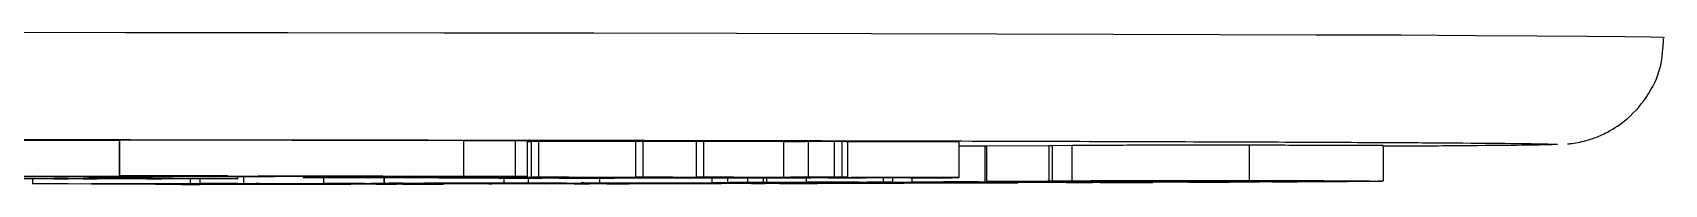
# Model space of a CAD drawing. Header units: millimetres. Extents: x 2180 to 4616, y 795 to 2518.
# Drawn here: x 3012.71 to 3058.58, y 909.62 to 913.89 of the extents above; entities that cross this region are included whole.
import ezdxf

# ---------------------------------------------------------------- set-up
doc = ezdxf.new("R2010")
doc.units = ezdxf.units.MM

msp = doc.modelspace()

# ---------------------------------------------------------------- linework, layer by layer
at = {"color": 7, "linetype": 'Continuous', "lineweight": 25}
for p, q in [((3024.831, 910.852), (3015.168, 910.866)), ((3015.168, 909.866), (3015.168, 910.866)), ((3015.158, 910.852), (3011.089, 910.858)), ((3015.168, 910.852), (3015.158, 910.852)), ((3015.158, 909.852), (3015.158, 910.852)), ((3026.29, 910.852), (3024.831, 910.852)), ((3024.831, 909.852), (3024.831, 910.852)), ((3026.623, 910.848), (3026.29, 910.852)), ((3026.29, 909.852), (3026.29, 910.852)), ((3026.623, 909.848), (3026.623, 910.848)), ((3026.735, 910.824), (3026.623, 910.824)), ((3026.941, 910.828), (3026.735, 910.826)), ((3026.735, 909.826), (3026.735, 910.826)), ((3029.671, 910.819), (3026.941, 910.828)), ((3026.941, 909.828), (3026.941, 910.828)), ((3029.876, 910.829), (3029.671, 910.827)), ((3029.671, 909.827), (3029.671, 910.827)), ((3031.374, 910.824), (3029.876, 910.829)), ((3029.876, 909.829), (3029.876, 910.829)), ((3031.579, 910.833), (3031.374, 910.831)), ((3031.374, 909.831), (3031.374, 910.831)), ((3033.832, 910.825), (3031.579, 910.833)), ((3031.579, 909.833), (3031.579, 910.833)), ((3033.832, 909.825), (3033.832, 910.825)), ((3034.515, 910.827), (3034.515, 909.827)), ((3035.468, 910.831), (3035.255, 910.83)), ((3035.255, 909.83), (3035.255, 910.83)), ((3035.468, 909.831), (3035.468, 910.831)), ((3035.625, 909.827), (3035.625, 910.827)), ((3038.758, 909.82), (3038.758, 910.82)), ((3039.475, 910.703), (3038.758, 910.7)), ((3039.534, 910.703), (3039.475, 910.703)), ((3039.475, 910.703), (3039.475, 909.703)), ((3041.289, 910.713), (3039.534, 910.703)), ((3039.534, 909.703), (3039.534, 910.703)), ((3041.381, 910.713), (3041.289, 910.713)), ((3041.289, 909.713), (3041.289, 910.713)), ((3041.934, 910.719), (3041.381, 910.714)), ((3041.381, 909.714), (3041.381, 910.714)), ((3041.934, 909.719), (3041.934, 910.719)), ((3046.922, 909.724), (3046.922, 910.724)), ((3050.685, 909.717), (3050.685, 910.717)), ((3055.527, 910.752), (3055.579, 910.75)), ((3011.089, 909.858), (3015.158, 909.852)), ((3014.914, 909.851), (3012.71, 909.854)), ((3012.72, 909.642), (3012.72, 909.781)), ((3012.72, 909.642), (3017.156, 909.647)), ((3012.874, 909.641), (3012.72, 909.642)), ((3013.101, 909.641), (3012.874, 909.641)), ((3013.322, 909.793), (3013.322, 909.792)), ((3013.48, 909.792), (3013.322, 909.792)), ((3013.322, 909.792), (3013.322, 909.792)), ((3013.322, 909.792), (3014.822, 909.792)), ((3013.322, 909.783), (3013.322, 909.792)), ((3014.532, 909.783), (3013.322, 909.783)), ((3013.322, 909.783), (3013.322, 909.783)), ((3013.322, 909.783), (3013.48, 909.783)), ((3013.48, 909.783), (3013.48, 909.792)), ((3017.36, 909.627), (3013.712, 909.641)), ((3013.716, 909.784), (3013.716, 909.792)), ((3014.137, 909.788), (3014.137, 909.792)), ((3014.743, 909.788), (3014.137, 909.788)), ((3014.137, 909.788), (3014.137, 909.784)), ((3014.716, 909.788), (3014.137, 909.788)), ((3014.295, 909.83), (3014.295, 909.852)), ((3015.499, 909.829), (3014.295, 909.83)), ((3014.374, 909.792), (3014.664, 909.792)), ((3014.374, 909.783), (3014.374, 909.788)), ((3014.374, 909.783), (3014.532, 909.783)), ((3014.436, 909.642), (3016.018, 909.636)), ((3014.532, 909.783), (3014.532, 909.788)), ((3014.532, 909.783), (3014.532, 909.783)), ((3015.908, 909.645), (3014.64, 909.643)), ((3014.716, 909.794), (3014.716, 909.788)), ((3015.611, 909.783), (3014.743, 909.788)), ((3014.822, 909.792), (3014.822, 909.794)), ((3015.137, 909.788), (3015.927, 909.783)), ((3015.158, 909.852), (3018.204, 909.861)), ((3015.312, 909.865), (3015.168, 909.866)), ((3015.168, 909.866), (3024.831, 909.852)), ((3016.348, 909.783), (3015.611, 909.783)), ((3019.265, 909.844), (3015.761, 909.85)), ((3015.927, 909.783), (3015.927, 909.793)), ((3019.052, 909.859), (3016.005, 909.85)), ((3016.005, 909.85), (3019.509, 909.845)), ((3016.018, 909.636), (3017.332, 909.637)), ((3016.085, 909.79), (3016.085, 909.793)), ((3017.484, 909.637), (3016.17, 909.635)), ((3016.17, 909.635), (3018.085, 909.628)), ((3016.19, 909.783), (3016.19, 909.793)), ((3016.19, 909.783), (3016.348, 909.783)), ((3016.348, 909.783), (3016.348, 909.793)), ((3016.348, 909.783), (3016.348, 909.783)), ((3016.421, 909.836), (3016.421, 909.849)), ((3016.421, 909.836), (3019.265, 909.844)), ((3018.204, 909.861), (3016.791, 909.863)), ((3016.887, 909.626), (3016.887, 909.629)), ((3017.039, 909.625), (3016.887, 909.626)), ((3016.887, 909.626), (3017.158, 909.626)), ((3020.112, 909.843), (3016.945, 909.834)), ((3021.656, 909.63), (3017.039, 909.625)), ((3017.156, 909.647), (3017.156, 909.781)), ((3017.156, 909.647), (3018.524, 909.644)), ((3017.158, 909.626), (3017.158, 909.628)), ((3017.423, 909.647), (3017.423, 909.782)), ((3017.423, 909.647), (3018.652, 909.649)), ((3017.606, 909.647), (3017.423, 909.647)), ((3017.528, 909.641), (3017.528, 909.647)), ((3017.68, 909.64), (3017.528, 909.641)), ((3017.528, 909.641), (3017.8, 909.641)), ((3017.86, 909.647), (3017.606, 909.647)), ((3017.8, 909.641), (3019.304, 909.636)), ((3018.524, 909.644), (3018.347, 909.644)), ((3018.486, 909.787), (3018.486, 909.838)), ((3022.857, 909.634), (3018.486, 909.647)), ((3018.524, 909.644), (3018.524, 909.647)), ((3018.652, 909.649), (3018.652, 909.839)), ((3018.652, 909.649), (3025.538, 909.642)), ((3018.697, 909.628), (3019.874, 909.629)), ((3019.033, 909.635), (3018.93, 909.636)), ((3019.07, 909.647), (3018.985, 909.647)), ((3018.985, 909.647), (3023.111, 909.634)), ((3019.304, 909.636), (3019.033, 909.635)), ((3022.555, 909.854), (3019.052, 909.859)), ((3026.846, 909.638), (3019.07, 909.647)), ((3019.304, 909.636), (3019.304, 909.645)), ((3019.509, 909.859), (3019.509, 909.845)), ((3019.509, 909.845), (3022.555, 909.854)), ((3019.874, 909.629), (3019.874, 909.643)), ((3024.068, 909.837), (3020.112, 909.843)), ((3020.319, 909.843), (3020.319, 909.82)), ((3020.319, 909.82), (3020.525, 909.822)), ((3023.403, 909.853), (3020.356, 909.844)), ((3020.356, 909.844), (3022.165, 909.841)), ((3020.525, 909.822), (3020.525, 909.842)), ((3020.525, 909.822), (3021.904, 909.817)), ((3020.882, 909.635), (3020.882, 909.64)), ((3020.882, 909.635), (3021.157, 909.635)), ((3020.898, 909.653), (3020.898, 909.819)), ((3020.898, 909.653), (3022.593, 909.655)), ((3021.081, 909.652), (3020.898, 909.653)), ((3021.42, 909.653), (3021.081, 909.652)), ((3021.157, 909.635), (3021.157, 909.639)), ((3021.157, 909.635), (3021.656, 909.63)), ((3028.638, 909.792), (3021.37, 909.818)), ((3021.656, 909.63), (3021.656, 909.638)), ((3021.904, 909.817), (3021.904, 909.84)), ((3025.623, 909.642), (3022.046, 909.653)), ((3022.165, 909.841), (3022.165, 909.849)), ((3022.165, 909.841), (3023.718, 909.841)), ((3022.3, 909.653), (3027.101, 909.639)), ((3022.402, 909.654), (3022.359, 909.654)), ((3026.453, 909.821), (3022.376, 909.816)), ((3022.376, 909.816), (3023.65, 909.811)), ((3022.381, 909.632), (3022.381, 909.635)), ((3022.381, 909.632), (3022.72, 909.633)), ((3022.566, 909.632), (3022.381, 909.632)), ((3022.595, 909.654), (3022.402, 909.654)), ((3024.261, 909.634), (3022.566, 909.632)), ((3022.593, 909.655), (3022.593, 909.813)), ((3022.593, 909.655), (3022.6, 909.655)), ((3022.6, 909.813), (3022.6, 909.655)), ((3022.6, 909.655), (3025.968, 909.662)), ((3022.72, 909.633), (3022.72, 909.634)), ((3023.111, 909.634), (3023.111, 909.642)), ((3028.235, 909.643), (3023.223, 909.654)), ((3026.623, 909.848), (3023.403, 909.853)), ((3023.65, 909.811), (3027.727, 909.817)), ((3023.65, 909.817), (3023.65, 909.811)), ((3023.718, 909.852), (3023.718, 909.841)), ((3023.718, 909.841), (3024.068, 909.837)), ((3023.737, 909.634), (3023.737, 909.642)), ((3023.737, 909.634), (3024.076, 909.635)), ((3023.839, 909.656), (3026.012, 909.65)), ((3024.984, 909.659), (3023.905, 909.657)), ((3024.068, 909.837), (3024.068, 909.852)), ((3024.076, 909.635), (3024.076, 909.641)), ((3024.076, 909.635), (3024.261, 909.634)), ((3028.197, 909.815), (3024.12, 909.81)), ((3024.12, 909.81), (3025.358, 909.805)), ((3024.261, 909.634), (3024.261, 909.641)), ((3024.831, 909.852), (3026.29, 909.852)), ((3025.358, 909.805), (3029.435, 909.811)), ((3025.358, 909.811), (3025.358, 909.805)), ((3025.538, 909.642), (3025.623, 909.642)), ((3025.538, 909.642), (3025.538, 909.642)), ((3029.907, 909.809), (3025.831, 909.804)), ((3025.831, 909.804), (3027.028, 909.8)), ((3025.968, 909.662), (3025.968, 909.802)), ((3025.968, 909.662), (3027.584, 909.66)), ((3026.012, 909.65), (3027.13, 909.653)), ((3027.34, 909.652), (3026.222, 909.65)), ((3026.222, 909.65), (3028.852, 909.644)), ((3026.29, 909.852), (3026.623, 909.848)), ((3027.727, 909.817), (3026.453, 909.821)), ((3026.645, 909.799), (3026.645, 909.663)), ((3026.645, 909.663), (3028.66, 909.667)), ((3026.873, 909.662), (3026.645, 909.663)), ((3026.735, 909.826), (3026.941, 909.828)), ((3026.83, 909.824), (3026.843, 909.822)), ((3026.843, 909.822), (3031.423, 909.806)), ((3027.101, 909.639), (3026.846, 909.638)), ((3027.085, 909.663), (3026.873, 909.662)), ((3026.941, 909.828), (3030.429, 909.816)), ((3026.95, 909.656), (3027.182, 909.657)), ((3027.16, 909.656), (3026.95, 909.656)), ((3027.028, 909.8), (3031.104, 909.805)), ((3027.028, 909.805), (3027.028, 909.8)), ((3027.101, 909.639), (3027.101, 909.645)), ((3027.13, 909.653), (3027.13, 909.656)), ((3027.182, 909.657), (3029.25, 909.652)), ((3027.584, 909.66), (3027.461, 909.659)), ((3031.222, 909.803), (3027.501, 909.798)), ((3027.501, 909.798), (3028.009, 909.796)), ((3033.147, 909.652), (3027.707, 909.663)), ((3034.145, 909.802), (3027.786, 909.824)), ((3027.939, 909.641), (3027.939, 909.643)), ((3028.149, 909.64), (3027.939, 909.641)), ((3027.939, 909.641), (3028.17, 909.641)), ((3028.009, 909.796), (3028.009, 909.799)), ((3028.009, 909.796), (3029.06, 909.796)), ((3032.078, 909.648), (3028.149, 909.64)), ((3028.17, 909.643), (3028.17, 909.641)), ((3029.435, 909.811), (3028.197, 909.815)), ((3030.745, 909.659), (3028.271, 909.664)), ((3028.287, 909.666), (3028.676, 909.666)), ((3029.06, 909.796), (3028.638, 909.792)), ((3028.66, 909.667), (3028.66, 909.793)), ((3029.019, 909.651), (3028.879, 909.652)), ((3029.25, 909.652), (3029.019, 909.651)), ((3029.06, 909.796), (3029.06, 909.8)), ((3029.25, 909.652), (3029.25, 909.66)), ((3029.48, 909.644), (3029.48, 909.659)), ((3029.48, 909.644), (3030.481, 909.646)), ((3029.671, 909.827), (3029.876, 909.829)), ((3029.876, 909.829), (3032.674, 909.819)), ((3031.104, 909.805), (3029.907, 909.809)), ((3030.429, 909.816), (3032.319, 909.819)), ((3030.481, 909.646), (3030.481, 909.657)), ((3032.319, 909.819), (3030.721, 909.824)), ((3031.525, 909.661), (3030.745, 909.659)), ((3030.872, 909.652), (3030.872, 909.657)), ((3030.872, 909.652), (3031.134, 909.652)), ((3032.828, 909.817), (3030.937, 909.814)), ((3030.937, 909.814), (3033.447, 909.806)), ((3031.787, 909.661), (3030.972, 909.659)), ((3030.972, 909.659), (3033.711, 909.653)), ((3031.134, 909.652), (3031.134, 909.656)), ((3031.134, 909.652), (3032.078, 909.648)), ((3031.965, 909.802), (3031.222, 909.803)), ((3031.374, 909.831), (3031.579, 909.833)), ((3031.423, 909.806), (3031.423, 909.811)), ((3031.423, 909.806), (3032.283, 909.805)), ((3031.579, 909.833), (3033.832, 909.825)), ((3036.225, 909.657), (3031.787, 909.661)), ((3031.806, 909.802), (3031.806, 909.674)), ((3032.283, 909.805), (3031.965, 909.802)), ((3032.078, 909.648), (3032.078, 909.654)), ((3032.256, 909.677), (3032.256, 909.805)), ((3032.624, 909.664), (3032.28, 909.662)), ((3032.28, 909.662), (3036.154, 909.659)), ((3032.283, 909.805), (3032.283, 909.808)), ((3034.387, 909.821), (3032.424, 909.828)), ((3032.674, 909.819), (3032.674, 909.827)), ((3032.674, 909.819), (3034.387, 909.821)), ((3032.821, 909.678), (3032.821, 909.806)), ((3035.699, 909.807), (3032.828, 909.817)), ((3032.921, 909.65), (3032.921, 909.653)), ((3032.921, 909.65), (3033.133, 909.651)), ((3033.151, 909.65), (3032.921, 909.65)), ((3033.133, 909.651), (3033.133, 909.652)), ((3034.776, 909.654), (3033.151, 909.65)), ((3034.895, 909.82), (3033.182, 909.817)), ((3033.182, 909.817), (3035.072, 909.811)), ((3033.256, 909.679), (3033.256, 909.805)), ((3033.353, 909.68), (3033.353, 909.804)), ((3033.353, 909.68), (3035.468, 909.678)), ((3033.447, 909.806), (3033.447, 909.815)), ((3033.447, 909.806), (3034.59, 909.805)), ((3033.711, 909.653), (3033.711, 909.659)), ((3034.014, 909.824), (3035.578, 909.819)), ((3034.59, 909.805), (3034.145, 909.802)), ((3034.335, 909.654), (3034.335, 909.659)), ((3034.335, 909.654), (3034.547, 909.654)), ((3034.466, 909.683), (3034.466, 909.804)), ((3034.466, 909.683), (3036.629, 909.691)), ((3034.732, 909.683), (3034.466, 909.683)), ((3034.547, 909.654), (3034.547, 909.658)), ((3034.547, 909.654), (3034.776, 909.654)), ((3034.59, 909.805), (3034.59, 909.811)), ((3035.354, 909.685), (3034.732, 909.683)), ((3034.732, 909.667), (3034.732, 909.683)), ((3034.776, 909.654), (3034.776, 909.658)), ((3038.093, 909.808), (3034.895, 909.82)), ((3035.072, 909.811), (3035.072, 909.819)), ((3035.072, 909.811), (3036.123, 909.81)), ((3035.255, 909.83), (3035.468, 909.831)), ((3035.468, 909.678), (3035.362, 909.677)), ((3036.123, 909.81), (3035.699, 909.807)), ((3035.722, 909.818), (3037.394, 909.813)), ((3042.287, 909.677), (3035.951, 909.685)), ((3036.123, 909.81), (3036.123, 909.815)), ((3037.215, 909.659), (3036.225, 909.657)), ((3036.895, 909.69), (3036.273, 909.688)), ((3036.384, 909.687), (3036.384, 909.688)), ((3036.384, 909.687), (3042.72, 909.678)), ((3036.566, 909.671), (3036.566, 909.684)), ((3036.566, 909.671), (3038.132, 909.675)), ((3036.814, 909.671), (3036.566, 909.671)), ((3036.629, 909.691), (3036.629, 909.814)), ((3036.629, 909.691), (3036.895, 909.69)), ((3036.774, 909.659), (3036.986, 909.66)), ((3037.003, 909.671), (3036.814, 909.671)), ((3036.895, 909.69), (3036.895, 909.813)), ((3036.986, 909.66), (3037.215, 909.659)), ((3037.394, 909.813), (3038.54, 909.812)), ((3037.439, 909.694), (3037.439, 909.811)), ((3037.439, 909.694), (3039.475, 909.703)), ((3038.76, 909.691), (3037.439, 909.694)), ((3039.284, 909.669), (3037.876, 909.671)), ((3038.54, 909.812), (3038.093, 909.808)), ((3038.132, 909.675), (3038.132, 909.682)), ((3038.132, 909.675), (3038.38, 909.675)), ((3038.38, 909.675), (3038.224, 909.675)), ((3038.336, 909.673), (3038.336, 909.675)), ((3038.336, 909.673), (3040.407, 909.67)), ((3038.38, 909.675), (3038.38, 909.682)), ((3038.433, 909.694), (3038.986, 909.691)), ((3039.31, 909.701), (3038.527, 909.697)), ((3038.758, 909.82), (3038.717, 909.817)), ((3038.986, 909.691), (3038.76, 909.691)), ((3038.986, 909.691), (3038.986, 909.699)), ((3039.245, 909.666), (3039.245, 909.669)), ((3045.046, 909.684), (3039.31, 909.701)), ((3039.475, 909.703), (3045.214, 909.686)), ((3039.534, 909.703), (3041.289, 909.713)), ((3039.827, 909.703), (3039.534, 909.703)), ((3039.917, 909.703), (3039.827, 909.703)), ((3039.977, 909.668), (3039.972, 909.668)), ((3040.407, 909.67), (3040.407, 909.679)), ((3047.423, 909.699), (3040.468, 909.704)), ((3041.027, 909.71), (3040.526, 909.707)), ((3040.753, 909.706), (3040.753, 909.708)), ((3040.753, 909.706), (3043.768, 909.703)), ((3041.289, 909.713), (3043.14, 909.713)), ((3041.381, 909.714), (3041.934, 909.719)), ((3041.686, 909.714), (3041.381, 909.714)), ((3041.759, 909.715), (3041.686, 909.714)), ((3041.776, 909.673), (3041.776, 909.678)), ((3041.776, 909.673), (3042.399, 909.676)), ((3042.042, 909.673), (3041.776, 909.673)), ((3044.205, 909.681), (3042.042, 909.673)), ((3049.503, 909.712), (3042.273, 909.715)), ((3042.399, 909.676), (3042.501, 909.676)), ((3042.472, 909.717), (3049.701, 909.713)), ((3042.72, 909.678), (3042.72, 909.691)), ((3043.14, 909.713), (3043.14, 909.715)), ((3043.14, 909.713), (3043.146, 909.713)), ((3043.146, 909.713), (3043.146, 909.715)), ((3043.317, 909.679), (3043.317, 909.689)), ((3043.317, 909.679), (3043.94, 909.681)), ((3043.364, 909.709), (3043.364, 909.715)), ((3043.364, 909.709), (3043.472, 909.71)), ((3043.655, 909.709), (3043.364, 909.709)), ((3043.472, 909.71), (3043.472, 909.715)), ((3043.472, 909.71), (3046.34, 909.708)), ((3043.768, 909.703), (3044.288, 909.706)), ((3043.94, 909.681), (3043.94, 909.687)), ((3043.94, 909.681), (3044.205, 909.681)), ((3044.581, 909.706), (3044.061, 909.703)), ((3044.061, 909.703), (3047.708, 909.7)), ((3044.205, 909.681), (3044.205, 909.686)), ((3047.196, 909.693), (3045.046, 909.684)), ((3045.214, 909.686), (3045.214, 909.7)), ((3045.214, 909.686), (3046.177, 909.69)), ((3045.439, 909.696), (3045.439, 909.7)), ((3045.439, 909.696), (3045.62, 909.696)), ((3045.62, 909.696), (3045.62, 909.7)), ((3045.62, 909.696), (3047.196, 909.693)), ((3046.232, 909.707), (3046.038, 909.707)), ((3046.34, 909.708), (3046.232, 909.707)), ((3046.34, 909.708), (3046.34, 909.713)), ((3047.196, 909.693), (3047.196, 909.699)), ((3047.835, 909.696), (3047.542, 909.697)), ((3047.542, 909.697), (3047.65, 909.697)), ((3047.708, 909.7), (3047.708, 909.713)), ((3047.773, 909.709), (3047.773, 909.713)), ((3047.773, 909.709), (3047.96, 909.71)), ((3049.661, 909.707), (3047.835, 909.696)), ((3047.96, 909.71), (3047.96, 909.713)), ((3047.96, 909.71), (3049.661, 909.707)), ((3048.259, 909.701), (3048.259, 909.712)), ((3048.259, 909.701), (3048.723, 909.704)), ((3049.711, 909.71), (3049.798, 909.711)), ((3050.015, 909.71), (3049.711, 909.71)), ((3050.545, 909.714), (3050.015, 909.71)), ((3050.613, 909.715), (3050.545, 909.714))]:
    msp.add_line(p, q, dxfattribs=at)
at = {"color": 7, "linetype": 'Continuous', "lineweight": 25, "flags": 128}
for points in [[(3058.579, 913.75), (3058.535, 913.755), (3058.179, 913.766), (3057.469, 913.777), (3056.408, 913.787), (3055.001, 913.798), (3053.257, 913.808), (3051.182, 913.818), (3048.789, 913.827), (3046.088, 913.836), (3043.092, 913.845), (3039.818, 913.853), (3036.281, 913.861), (3032.499, 913.868), (3028.491, 913.875), (3024.276, 913.88), (3019.876, 913.886), (3015.313, 913.89), (3010.609, 913.894)], [(3010.902, 909.787), (3011.088, 909.79), (3011.626, 909.792), (3012.465, 909.794), (3013.522, 909.795), (3014.694, 909.796), (3015.866, 909.795), (3016.923, 909.794), (3017.762, 909.792), (3018.301, 909.79), (3018.486, 909.787), (3018.301, 909.785), (3017.762, 909.783), (3016.923, 909.781), (3015.866, 909.78), (3014.694, 909.779), (3013.522, 909.78), (3012.465, 909.781), (3011.626, 909.783), (3011.088, 909.785), (3010.902, 909.787)], [(3011.723, 909.787), (3011.902, 909.79), (3012.418, 909.792), (3013.209, 909.793), (3014.178, 909.794), (3015.21, 909.794), (3016.18, 909.793), (3016.97, 909.792), (3017.486, 909.79), (3017.666, 909.787), (3017.486, 909.785), (3016.97, 909.783), (3016.18, 909.782), (3015.21, 909.781), (3014.178, 909.781), (3013.209, 909.782), (3012.418, 909.783), (3011.902, 909.785), (3011.723, 909.787)]]:
    msp.add_lwpolyline(points, dxfattribs=at)
at = {"color": 7, "linetype": 'Continuous', "lineweight": 25}
for points, knots in [([(3055.855, 910.762), (3055.87, 910.763), (3055.903, 910.765), (3056.054, 910.784), (3056.299, 910.833), (3056.594, 910.92), (3056.993, 911.086), (3057.541, 911.434), (3058.111, 912.059), (3058.515, 912.875), (3058.543, 913.466), (3058.556, 913.733)], [0, 0, 0, 0, 0.069689, 0.159202, 0.228526, 0.284853, 0.360929, 0.487702, 0.660291, 0.846257, 1, 1, 1, 1]), ([(2918.634, 910.752), (2918.681, 910.756), (2918.788, 910.764), (2919.658, 910.777), (2921.139, 910.79), (2923.314, 910.804), (2926.144, 910.817), (2929.658, 910.83), (2933.813, 910.842), (2938.556, 910.854), (2943.817, 910.864), (2949.509, 910.873), (2955.532, 910.88), (2961.755, 910.886), (2968.121, 910.891), (2974.473, 910.894), (2980.812, 910.896), (2987.079, 910.897), (2993.346, 910.896), (2999.685, 910.894), (3006.038, 910.891), (3012.403, 910.886), (3018.627, 910.88), (3024.649, 910.873), (3030.341, 910.864), (3035.603, 910.854), (3040.346, 910.842), (3044.5, 910.83), (3048.014, 910.817), (3050.844, 910.804), (3053.02, 910.79), (3054.501, 910.777), (3055.372, 910.764), (3055.479, 910.756), (3055.527, 910.752)], [0, 0, 0, 0, 0.023828, 0.053273, 0.084485, 0.115699, 0.147957, 0.180726, 0.213842, 0.247136, 0.28043, 0.313546, 0.346314, 0.378573, 0.409785, 0.440999, 0.470442, 0.499888, 0.529332, 0.558778, 0.58999, 0.621203, 0.653462, 0.68623, 0.719347, 0.752641, 0.785934, 0.819051, 0.851819, 0.884078, 0.915289, 0.946503, 0.975948, 1, 1, 1, 1]), ([(3034.515, 910.827), (3034.396, 910.826), (3034.216, 910.826), (3033.988, 910.825), (3033.884, 910.825), (3033.832, 910.825)], [0, 0, 0, 0, 0.498826, 0.749076, 1, 1, 1, 1]), ([(3035.255, 910.83), (3035.209, 910.83), (3035.116, 910.829), (3034.918, 910.828), (3034.676, 910.827), (3034.515, 910.827)], [0, 0, 0, 0, 0.251433, 0.502936, 1, 1, 1, 1]), ([(3035.589, 910.827), (3035.593, 910.828), (3035.602, 910.829), (3035.516, 910.83), (3035.468, 910.831)], [0, 0, 0, 0, 0.431539, 1, 1, 1, 1]), ([(3038.758, 910.82), (3038.441, 910.82), (3037.808, 910.82), (3036.738, 910.819), (3035.993, 910.819), (3035.578, 910.819)], [0, 0, 0, 0, 0.307787, 0.615394, 1, 1, 1, 1]), ([(3046.922, 910.724), (3046.255, 910.725), (3045.227, 910.725), (3043.823, 910.724), (3042.905, 910.723), (3042.245, 910.721), (3042.038, 910.72), (3041.934, 910.719)], [0, 0, 0, 0, 0.3203787, 0.4942376, 0.6691493, 0.8330428, 1, 1, 1, 1]), ([(3050.659, 910.717), (3050.665, 910.717), (3050.708, 910.718), (3050.461, 910.719), (3049.868, 910.721), (3048.653, 910.723), (3047.583, 910.724), (3046.922, 910.724)], [0, 0, 0, 0, 0.030225, 0.211144, 0.392436, 0.624543, 1, 1, 1, 1]), ([(3055.579, 910.75), (3055.523, 910.745), (3055.412, 910.737), (3054.516, 910.723), (3052.974, 910.709), (3051.661, 910.7), (3050.713, 910.696), (3050.685, 910.696)], [0, 0, 0, 0, 0.2407893, 0.4815888, 0.73683, 0.9920914, 1, 1, 1, 1]), ([(3006.199, 909.842), (3006.868, 909.842), (3008.12, 909.842), (3009.936, 909.843), (3011.98, 909.845), (3013.636, 909.847), (3014.586, 909.85), (3014.914, 909.851)], [0, 0, 0, 0, 0.198997, 0.37265, 0.545625, 0.843257, 1, 1, 1, 1]), ([(3015.761, 909.85), (3015.338, 909.849), (3014.272, 909.846), (3012.049, 909.842), (3009.109, 909.841), (3007.199, 909.842), (3006.248, 909.842)], [0, 0, 0, 0, 0.185716, 0.467958, 0.734859, 1, 1, 1, 1]), ([(3013.712, 909.641), (3013.681, 909.641), (3013.631, 909.641), (3013.521, 909.641), (3013.411, 909.641), (3013.263, 909.641), (3013.165, 909.641), (3013.101, 909.641)], [0, 0, 0, 0, 0.23968, 0.390629, 0.542071, 0.705503, 1, 1, 1, 1]), ([(3013.716, 909.792), (3013.715, 909.792), (3013.713, 909.792), (3013.682, 909.792), (3013.643, 909.792), (3013.574, 909.792), (3013.518, 909.792), (3013.48, 909.792)], [0, 0, 0, 0, 0.250411, 0.398556, 0.54744, 0.686236, 1, 1, 1, 1]), ([(3013.48, 909.783), (3013.525, 909.783), (3013.588, 909.783), (3013.66, 909.783), (3013.697, 909.783), (3013.715, 909.783), (3013.716, 909.783), (3013.716, 909.784)], [0, 0, 0, 0, 0.364031, 0.510061, 0.655864, 0.843841, 1, 1, 1, 1]), ([(3014.137, 909.792), (3014.139, 909.792), (3014.142, 909.792), (3014.173, 909.792), (3014.223, 909.792), (3014.293, 909.792), (3014.347, 909.792), (3014.374, 909.792)], [0, 0, 0, 0, 0.222894, 0.384836, 0.547319, 0.773072, 1, 1, 1, 1]), ([(3014.137, 909.784), (3014.139, 909.783), (3014.142, 909.783), (3014.171, 909.783), (3014.219, 909.783), (3014.289, 909.783), (3014.344, 909.783), (3014.374, 909.783)], [0, 0, 0, 0, 0.210223, 0.375759, 0.542534, 0.746796, 1, 1, 1, 1]), ([(3014.295, 909.83), (3014.498, 909.83), (3014.904, 909.831), (3015.46, 909.833), (3015.966, 909.834), (3016.27, 909.835), (3016.421, 909.836)], [0, 0, 0, 0, 0.281624, 0.563251, 0.781619, 1, 1, 1, 1]), ([(3014.64, 909.643), (3014.58, 909.643), (3014.482, 909.643), (3014.398, 909.643), (3014.366, 909.642), (3014.379, 909.642), (3014.416, 909.642), (3014.436, 909.642)], [0, 0, 0, 0, 0.300073, 0.489629, 0.647488, 0.805846, 1, 1, 1, 1]), ([(3014.664, 909.792), (3014.806, 909.792), (3015.032, 909.792), (3015.317, 909.792), (3015.503, 909.791), (3015.621, 909.791), (3015.632, 909.79), (3015.637, 909.79)], [0, 0, 0, 0, 0.272358, 0.434918, 0.598303, 0.790426, 1, 1, 1, 1]), ([(3015.637, 909.79), (3015.627, 909.79), (3015.61, 909.789), (3015.415, 909.788), (3015.196, 909.788), (3014.954, 909.788), (3014.787, 909.788), (3014.716, 909.788)], [0, 0, 0, 0, 0.330883, 0.501179, 0.670916, 0.859688, 1, 1, 1, 1]), ([(3014.822, 909.792), (3015.01, 909.792), (3015.314, 909.792), (3015.682, 909.792), (3015.911, 909.791), (3016.061, 909.791), (3016.076, 909.79), (3016.085, 909.79)], [0, 0, 0, 0, 0.3001846, 0.4844442, 0.6359343, 0.7877448, 1, 1, 1, 1]), ([(3016.085, 909.79), (3016.076, 909.79), (3016.06, 909.789), (3015.888, 909.789), (3015.625, 909.788), (3015.362, 909.788), (3015.185, 909.788), (3015.137, 909.788)], [0, 0, 0, 0, 0.267946, 0.469277, 0.670405, 0.911995, 1, 1, 1, 1]), ([(3016.791, 909.863), (3016.654, 909.863), (3016.38, 909.863), (3015.891, 909.864), (3015.524, 909.864), (3015.312, 909.865)], [0, 0, 0, 0, 0.295972, 0.59215, 1, 1, 1, 1]), ([(3016.945, 909.834), (3016.752, 909.833), (3016.407, 909.832), (3015.927, 909.83), (3015.642, 909.829), (3015.499, 909.829)], [0, 0, 0, 0, 0.388154, 0.694028, 1, 1, 1, 1]), ([(3018.347, 909.644), (3018.101, 909.644), (3017.608, 909.645), (3016.858, 909.645), (3016.263, 909.645), (3016, 909.645), (3015.908, 909.645)], [0, 0, 0, 0, 0.329191, 0.661633, 0.881808, 1, 1, 1, 1]), ([(3015.927, 909.783), (3015.94, 909.783), (3015.968, 909.783), (3016.025, 909.783), (3016.102, 909.783), (3016.159, 909.783), (3016.19, 909.783)], [0, 0, 0, 0, 0.249458, 0.50098, 0.731039, 1, 1, 1, 1]), ([(3017.158, 909.626), (3017.227, 909.626), (3017.328, 909.626), (3017.389, 909.626), (3017.408, 909.626)], [0, 0, 0, 0, 0.687811, 1, 1, 1, 1]), ([(3017.332, 909.637), (3017.45, 909.638), (3017.64, 909.638), (3017.825, 909.638), (3017.893, 909.639), (3017.853, 909.64), (3017.745, 909.64), (3017.68, 909.64)], [0, 0, 0, 0, 0.253965, 0.40631, 0.559769, 0.73662, 1, 1, 1, 1]), ([(3017.433, 909.627), (3017.433, 909.627), (3017.441, 909.627), (3017.424, 909.627), (3017.385, 909.627), (3017.36, 909.627)], [0, 0, 0, 0, 0.006784, 0.3662, 1, 1, 1, 1]), ([(3018.93, 909.636), (3018.808, 909.636), (3018.635, 909.637), (3018.297, 909.637), (3018.035, 909.637), (3017.754, 909.637), (3017.576, 909.637), (3017.484, 909.637)], [0, 0, 0, 0, 0.375008, 0.532176, 0.663237, 0.825783, 1, 1, 1, 1]), ([(3018.486, 909.647), (3018.449, 909.647), (3018.389, 909.647), (3018.274, 909.647), (3018.172, 909.647), (3018.038, 909.647), (3017.937, 909.647), (3017.87, 909.647), (3017.86, 909.647)], [0, 0, 0, 0, 0.239791, 0.395723, 0.528329, 0.660993, 0.950414, 1, 1, 1, 1]), ([(3018.085, 909.628), (3018.117, 909.628), (3018.169, 909.628), (3018.285, 909.628), (3018.414, 909.627), (3018.558, 909.628), (3018.653, 909.628), (3018.697, 909.628)], [0, 0, 0, 0, 0.2422509, 0.3981104, 0.5540249, 0.7912917, 1, 1, 1, 1]), ([(3019.874, 909.629), (3020.087, 909.629), (3020.515, 909.63), (3020.877, 909.631), (3020.997, 909.633), (3020.924, 909.634), (3020.882, 909.635)], [0, 0, 0, 0, 0.2488152, 0.5000632, 0.7136426, 1, 1, 1, 1]), ([(3021.37, 909.818), (3021.279, 909.818), (3021.098, 909.819), (3020.758, 909.819), (3020.48, 909.82), (3020.319, 909.82)], [0, 0, 0, 0, 0.297034, 0.594269, 1, 1, 1, 1]), ([(3022.046, 909.653), (3022.009, 909.653), (3021.949, 909.653), (3021.829, 909.653), (3021.719, 909.653), (3021.575, 909.653), (3021.484, 909.653), (3021.42, 909.653)], [0, 0, 0, 0, 0.239941, 0.39539, 0.551967, 0.684504, 1, 1, 1, 1]), ([(3021.904, 909.817), (3022.471, 909.818), (3023.581, 909.82), (3025.231, 909.822), (3026.297, 909.823), (3026.83, 909.824)], [0, 0, 0, 0, 0.343183, 0.671556, 1, 1, 1, 1]), ([(3022.359, 909.654), (3022.324, 909.654), (3022.259, 909.654), (3022.21, 909.654), (3022.211, 909.653), (3022.245, 909.653), (3022.283, 909.653), (3022.3, 909.653)], [0, 0, 0, 0, 0.256868, 0.47724, 0.662008, 0.845558, 1, 1, 1, 1]), ([(3023.223, 909.654), (3023.179, 909.654), (3023.109, 909.655), (3022.989, 909.655), (3022.885, 909.655), (3022.744, 909.655), (3022.655, 909.654), (3022.595, 909.654)], [0, 0, 0, 0, 0.2536824, 0.4001164, 0.52343, 0.6771969, 1, 1, 1, 1]), ([(3022.72, 909.633), (3022.781, 909.633), (3022.871, 909.633), (3022.923, 909.633), (3022.94, 909.633)], [0, 0, 0, 0, 0.671603, 1, 1, 1, 1]), ([(3022.957, 909.633), (3022.958, 909.633), (3022.966, 909.634), (3022.94, 909.634), (3022.896, 909.634), (3022.861, 909.634), (3022.857, 909.634)], [0, 0, 0, 0, 0.044219, 0.379656, 0.916945, 1, 1, 1, 1]), ([(3023.111, 909.634), (3023.144, 909.634), (3023.203, 909.634), (3023.323, 909.634), (3023.455, 909.634), (3023.6, 909.634), (3023.689, 909.634), (3023.737, 909.634)], [0, 0, 0, 0, 0.215896, 0.3853283, 0.5559542, 0.7640999, 1, 1, 1, 1]), ([(3023.905, 909.657), (3023.849, 909.657), (3023.767, 909.657), (3023.719, 909.656), (3023.723, 909.656), (3023.724, 909.656)], [0, 0, 0, 0, 0.636816, 0.940157, 1, 1, 1, 1]), ([(3023.731, 909.656), (3023.747, 909.656), (3023.773, 909.656), (3023.821, 909.656), (3023.839, 909.656)], [0, 0, 0, 0, 0.614189, 1, 1, 1, 1]), ([(3027.461, 909.659), (3027.195, 909.659), (3026.66, 909.66), (3025.893, 909.66), (3025.313, 909.66), (3025.072, 909.659), (3024.984, 909.659)], [0, 0, 0, 0, 0.3213061, 0.6452902, 0.8696576, 1, 1, 1, 1]), ([(3027.786, 909.824), (3027.695, 909.824), (3027.514, 909.825), (3027.174, 909.825), (3026.896, 909.826), (3026.735, 909.826)], [0, 0, 0, 0, 0.297034, 0.594269, 1, 1, 1, 1]), ([(3027.707, 909.663), (3027.649, 909.663), (3027.565, 909.663), (3027.424, 909.663), (3027.31, 909.663), (3027.194, 909.663), (3027.124, 909.663), (3027.085, 909.663)], [0, 0, 0, 0, 0.300741, 0.442976, 0.585498, 0.770192, 1, 1, 1, 1]), ([(3027.13, 909.653), (3027.226, 909.653), (3027.384, 909.653), (3027.461, 909.654), (3027.492, 909.654)], [0, 0, 0, 0, 0.608426, 1, 1, 1, 1]), ([(3027.502, 909.654), (3027.504, 909.654), (3027.517, 909.654), (3027.408, 909.655), (3027.253, 909.655), (3027.16, 909.656)], [0, 0, 0, 0, 0.107107, 0.469394, 1, 1, 1, 1]), ([(3028.879, 909.652), (3028.735, 909.652), (3028.522, 909.652), (3028.152, 909.653), (3027.869, 909.653), (3027.584, 909.653), (3027.43, 909.652), (3027.34, 909.652)], [0, 0, 0, 0, 0.337772, 0.500301, 0.664443, 0.804956, 1, 1, 1, 1]), ([(3028.271, 909.664), (3028.226, 909.664), (3028.156, 909.664), (3028.123, 909.665), (3028.14, 909.665), (3028.196, 909.665), (3028.26, 909.665), (3028.287, 909.666)], [0, 0, 0, 0, 0.273037, 0.428356, 0.583344, 0.832242, 1, 1, 1, 1]), ([(3028.17, 909.641), (3028.232, 909.641), (3028.322, 909.642), (3028.374, 909.642), (3028.363, 909.642), (3028.314, 909.642), (3028.261, 909.643), (3028.235, 909.643)], [0, 0, 0, 0, 0.358471, 0.509487, 0.66217, 0.836846, 1, 1, 1, 1]), ([(3028.66, 909.667), (3028.948, 909.668), (3029.39, 909.669), (3030.165, 909.67), (3030.787, 909.67), (3031.387, 909.669), (3031.704, 909.669), (3031.879, 909.668)], [0, 0, 0, 0, 0.321782, 0.493409, 0.666308, 0.816214, 1, 1, 1, 1]), ([(3028.676, 909.666), (3028.926, 909.667), (3029.295, 909.668), (3029.953, 909.668), (3030.484, 909.668), (3030.963, 909.667), (3031.235, 909.667), (3031.353, 909.667)], [0, 0, 0, 0, 0.331594, 0.48998, 0.648562, 0.847889, 1, 1, 1, 1]), ([(3028.852, 909.644), (3028.894, 909.644), (3028.964, 909.644), (3029.099, 909.643), (3029.235, 909.643), (3029.368, 909.644), (3029.446, 909.644), (3029.48, 909.644)], [0, 0, 0, 0, 0.244529, 0.408946, 0.573274, 0.814793, 1, 1, 1, 1]), ([(3030.721, 909.824), (3030.631, 909.824), (3030.45, 909.825), (3030.11, 909.826), (3029.832, 909.827), (3029.671, 909.827)], [0, 0, 0, 0, 0.29737, 0.594968, 1, 1, 1, 1]), ([(3030.481, 909.646), (3030.667, 909.646), (3031.009, 909.647), (3031.12, 909.648), (3031.171, 909.648)], [0, 0, 0, 0, 0.540563, 1, 1, 1, 1]), ([(3031.163, 909.649), (3031.165, 909.649), (3031.17, 909.65), (3030.996, 909.651), (3030.872, 909.652)], [0, 0, 0, 0, 0.287101, 1, 1, 1, 1]), ([(3031.353, 909.667), (3031.544, 909.666), (3031.855, 909.666), (3032.078, 909.664), (3032.066, 909.663), (3031.901, 909.662), (3031.66, 909.661), (3031.525, 909.661)], [0, 0, 0, 0, 0.272894, 0.445011, 0.618101, 0.78577, 1, 1, 1, 1]), ([(3032.424, 909.828), (3032.334, 909.828), (3032.153, 909.829), (3031.813, 909.83), (3031.535, 909.831), (3031.374, 909.831)], [0, 0, 0, 0, 0.297034, 0.594269, 1, 1, 1, 1]), ([(3034.167, 909.666), (3033.656, 909.667), (3032.723, 909.668), (3031.998, 909.671), (3031.765, 909.674), (3031.853, 909.675), (3032.123, 909.676), (3032.256, 909.677)], [0, 0, 0, 0, 0.329821, 0.602198, 0.751389, 0.876805, 1, 1, 1, 1]), ([(3031.879, 909.668), (3032.108, 909.668), (3032.489, 909.667), (3032.685, 909.665), (3032.659, 909.665), (3032.654, 909.665)], [0, 0, 0, 0, 0.543092, 0.902457, 1, 1, 1, 1]), ([(3032.256, 909.677), (3032.296, 909.677), (3032.376, 909.677), (3032.562, 909.678), (3032.717, 909.678), (3032.821, 909.678)], [0, 0, 0, 0, 0.250844, 0.502068, 1, 1, 1, 1]), ([(3032.547, 909.676), (3032.464, 909.676), (3032.307, 909.675), (3032.298, 909.674), (3032.53, 909.672), (3033.323, 909.67), (3034.193, 909.668), (3034.732, 909.667)], [0, 0, 0, 0, 0.097711, 0.183041, 0.35825, 0.602223, 1, 1, 1, 1]), ([(3035.362, 909.677), (3035.048, 909.677), (3034.488, 909.678), (3033.709, 909.678), (3033.108, 909.677), (3032.752, 909.677), (3032.594, 909.677), (3032.547, 909.676)], [0, 0, 0, 0, 0.327037, 0.582977, 0.7546195, 0.9267447, 1, 1, 1, 1]), ([(3032.821, 909.678), (3032.859, 909.678), (3032.935, 909.678), (3033.086, 909.678), (3033.188, 909.678), (3033.256, 909.679)], [0, 0, 0, 0, 0.2516063, 0.5032378, 1, 1, 1, 1]), ([(3033.133, 909.651), (3033.185, 909.651), (3033.26, 909.651), (3033.309, 909.651), (3033.298, 909.652), (3033.245, 909.652), (3033.182, 909.652), (3033.147, 909.652)], [0, 0, 0, 0, 0.327317, 0.476421, 0.626546, 0.796314, 1, 1, 1, 1]), ([(3033.256, 909.679), (3033.302, 909.679), (3033.391, 909.679), (3033.402, 909.68), (3033.365, 909.68), (3033.353, 909.68)], [0, 0, 0, 0, 0.406204, 0.795736, 1, 1, 1, 1]), ([(3033.711, 909.653), (3033.75, 909.653), (3033.818, 909.653), (3033.942, 909.653), (3034.076, 909.653), (3034.215, 909.653), (3034.295, 909.653), (3034.335, 909.654)], [0, 0, 0, 0, 0.208612, 0.37176, 0.536244, 0.765787, 1, 1, 1, 1]), ([(3033.832, 909.825), (3033.938, 909.825), (3034.099, 909.826), (3034.333, 909.826), (3034.455, 909.826), (3034.515, 909.827)], [0, 0, 0, 0, 0.498374, 0.749082, 1, 1, 1, 1]), ([(3035.132, 909.824), (3035.003, 909.824), (3034.721, 909.824), (3034.327, 909.824), (3034.092, 909.824), (3034.014, 909.824)], [0, 0, 0, 0, 0.360389, 0.789524, 1, 1, 1, 1]), ([(3039.505, 909.665), (3039.278, 909.665), (3038.878, 909.664), (3038.068, 909.663), (3036.995, 909.663), (3035.618, 909.664), (3034.659, 909.665), (3034.167, 909.666)], [0, 0, 0, 0, 0.169563, 0.297883, 0.425995, 0.705761, 1, 1, 1, 1]), ([(3034.515, 909.827), (3034.622, 909.827), (3034.834, 909.828), (3035.055, 909.829), (3035.183, 909.83), (3035.255, 909.83)], [0, 0, 0, 0, 0.308082, 0.61489, 1, 1, 1, 1]), ([(3034.732, 909.667), (3035.297, 909.667), (3036.142, 909.665), (3037.312, 909.664), (3038.048, 909.664), (3038.615, 909.665), (3039, 909.665), (3039.177, 909.666), (3039.245, 909.666)], [0, 0, 0, 0, 0.399545, 0.597137, 0.733747, 0.835099, 0.936852, 1, 1, 1, 1]), ([(3035.617, 909.826), (3035.6, 909.826), (3035.561, 909.826), (3035.349, 909.825), (3035.18, 909.825), (3035.132, 909.824)], [0, 0, 0, 0, 0.357282, 0.813025, 1, 1, 1, 1]), ([(3035.951, 909.685), (3035.898, 909.685), (3035.814, 909.685), (3035.681, 909.685), (3035.569, 909.685), (3035.451, 909.685), (3035.391, 909.685), (3035.354, 909.685)], [0, 0, 0, 0, 0.247687, 0.39562, 0.54446, 0.717172, 1, 1, 1, 1]), ([(3035.468, 909.831), (3035.52, 909.83), (3035.602, 909.829), (3035.606, 909.828), (3035.608, 909.827)], [0, 0, 0, 0, 0.6302091, 1, 1, 1, 1]), ([(3035.578, 909.819), (3035.91, 909.819), (3036.572, 909.819), (3037.644, 909.82), (3038.36, 909.82), (3038.758, 909.82)], [0, 0, 0, 0, 0.30739, 0.614857, 1, 1, 1, 1]), ([(3038.717, 909.817), (3038.604, 909.817), (3038.107, 909.818), (3037.026, 909.818), (3036.14, 909.818), (3035.722, 909.818)], [0, 0, 0, 0, 0.135558, 0.592517, 1, 1, 1, 1]), ([(3036.154, 909.659), (3036.214, 909.659), (3036.336, 909.659), (3036.523, 909.659), (3036.673, 909.659), (3036.745, 909.659), (3036.774, 909.659)], [0, 0, 0, 0, 0.2772639, 0.5575672, 0.817889, 1, 1, 1, 1]), ([(3036.273, 909.688), (3036.236, 909.688), (3036.18, 909.688), (3036.181, 909.687), (3036.228, 909.687), (3036.304, 909.687), (3036.36, 909.687), (3036.384, 909.687)], [0, 0, 0, 0, 0.3520414, 0.5318269, 0.7130337, 0.8778643, 1, 1, 1, 1]), ([(3037.876, 909.671), (3037.804, 909.672), (3037.686, 909.672), (3037.489, 909.672), (3037.328, 909.672), (3037.152, 909.672), (3037.061, 909.671), (3037.003, 909.671)], [0, 0, 0, 0, 0.257237, 0.420431, 0.584481, 0.733875, 1, 1, 1, 1]), ([(3038.224, 909.675), (3038.183, 909.674), (3038.11, 909.674), (3038.084, 909.674), (3038.116, 909.673), (3038.202, 909.673), (3038.289, 909.673), (3038.336, 909.673)], [0, 0, 0, 0, 0.249315, 0.4358137, 0.6227966, 0.7970359, 1, 1, 1, 1]), ([(3038.527, 909.697), (3038.405, 909.696), (3038.276, 909.696), (3038.323, 909.695), (3038.326, 909.695)], [0, 0, 0, 0, 0.946889, 1, 1, 1, 1]), ([(3039.245, 909.666), (3039.355, 909.666), (3039.532, 909.667), (3039.624, 909.668), (3039.592, 909.668), (3039.463, 909.669), (3039.339, 909.669), (3039.284, 909.669)], [0, 0, 0, 0, 0.329126, 0.528564, 0.696809, 0.865433, 1, 1, 1, 1]), ([(3039.963, 909.667), (3039.917, 909.667), (3039.83, 909.666), (3039.611, 909.665), (3039.505, 909.665)], [0, 0, 0, 0, 0.517516, 1, 1, 1, 1]), ([(3040.468, 909.704), (3040.413, 909.704), (3040.323, 909.704), (3040.192, 909.704), (3040.089, 909.704), (3039.989, 909.704), (3039.946, 909.704), (3039.917, 909.703)], [0, 0, 0, 0, 0.238273, 0.386342, 0.535522, 0.694283, 1, 1, 1, 1]), ([(3040.104, 909.669), (3040.073, 909.669), (3040.015, 909.669), (3039.971, 909.669), (3039.973, 909.668), (3039.973, 909.668)], [0, 0, 0, 0, 0.544636, 0.977907, 1, 1, 1, 1]), ([(3040.407, 909.67), (3040.378, 909.67), (3040.322, 909.669), (3040.217, 909.669), (3040.149, 909.669), (3040.109, 909.669), (3040.104, 909.669)], [0, 0, 0, 0, 0.25202, 0.504232, 0.940351, 1, 1, 1, 1]), ([(3040.526, 909.707), (3040.503, 909.707), (3040.474, 909.707), (3040.489, 909.706), (3040.492, 909.706)], [0, 0, 0, 0, 0.809388, 1, 1, 1, 1]), ([(3040.504, 909.706), (3040.516, 909.706), (3040.545, 909.706), (3040.636, 909.706), (3040.714, 909.706), (3040.753, 909.706)], [0, 0, 0, 0, 0.283678, 0.642488, 1, 1, 1, 1]), ([(3043.146, 909.713), (3042.868, 909.712), (3042.308, 909.712), (3041.599, 909.712), (3041.186, 909.711), (3041.068, 909.71), (3041.027, 909.71)], [0, 0, 0, 0, 0.326957, 0.656983, 0.880506, 1, 1, 1, 1]), ([(3042.273, 909.715), (3042.216, 909.716), (3042.125, 909.716), (3041.997, 909.715), (3041.898, 909.715), (3041.809, 909.715), (3041.778, 909.715), (3041.759, 909.715)], [0, 0, 0, 0, 0.2389344, 0.3835198, 0.5293247, 0.7100539, 1, 1, 1, 1]), ([(3041.934, 909.719), (3042.105, 909.72), (3042.389, 909.722), (3043.303, 909.724), (3044.38, 909.725), (3045.641, 909.725), (3046.51, 909.724), (3046.922, 909.724)], [0, 0, 0, 0, 0.247075, 0.411707, 0.576376, 0.799459, 1, 1, 1, 1]), ([(3042.239, 909.719), (3042.216, 909.719), (3042.183, 909.718), (3042.195, 909.718), (3042.199, 909.718)], [0, 0, 0, 0, 0.6911383, 1, 1, 1, 1]), ([(3042.205, 909.718), (3042.217, 909.718), (3042.242, 909.718), (3042.325, 909.717), (3042.41, 909.717), (3042.459, 909.717), (3042.472, 909.717)], [0, 0, 0, 0, 0.307364, 0.616517, 0.904057, 1, 1, 1, 1]), ([(3046.787, 909.722), (3046.129, 909.722), (3045.176, 909.723), (3043.89, 909.723), (3043.081, 909.722), (3042.524, 909.721), (3042.319, 909.72), (3042.249, 909.719), (3042.239, 909.719)], [0, 0, 0, 0, 0.370461, 0.536516, 0.705021, 0.84958, 0.977988, 1, 1, 1, 1]), ([(3042.502, 909.676), (3042.503, 909.676), (3042.506, 909.676), (3042.467, 909.677), (3042.396, 909.677), (3042.326, 909.677), (3042.287, 909.677)], [0, 0, 0, 0, 0.124719, 0.38447, 0.652941, 1, 1, 1, 1]), ([(3042.72, 909.678), (3042.771, 909.678), (3042.857, 909.678), (3042.995, 909.678), (3043.111, 909.678), (3043.225, 909.679), (3043.284, 909.679), (3043.317, 909.679)], [0, 0, 0, 0, 0.239524, 0.40579, 0.571729, 0.750468, 1, 1, 1, 1]), ([(3044.288, 909.706), (3044.329, 909.707), (3044.395, 909.707), (3044.374, 909.708), (3044.254, 909.708), (3044.01, 909.709), (3043.785, 909.709), (3043.655, 909.709)], [0, 0, 0, 0, 0.250694, 0.402945, 0.556475, 0.743783, 1, 1, 1, 1]), ([(3046.038, 909.707), (3045.844, 909.707), (3045.559, 909.708), (3045.162, 909.707), (3044.907, 909.707), (3044.702, 909.707), (3044.626, 909.706), (3044.581, 909.706)], [0, 0, 0, 0, 0.339516, 0.502236, 0.666705, 0.806821, 1, 1, 1, 1]), ([(3046.177, 909.69), (3046.257, 909.691), (3046.413, 909.692), (3046.267, 909.693), (3045.91, 909.695), (3045.579, 909.696), (3045.439, 909.696)], [0, 0, 0, 0, 0.25104, 0.485737, 0.783075, 1, 1, 1, 1]), ([(3050.275, 909.716), (3050.287, 909.716), (3050.33, 909.717), (3050.024, 909.719), (3049.34, 909.72), (3048.189, 909.721), (3047.275, 909.722), (3046.787, 909.722)], [0, 0, 0, 0, 0.069629, 0.257165, 0.430092, 0.695031, 1, 1, 1, 1]), ([(3046.922, 909.724), (3047.568, 909.724), (3048.599, 909.723), (3049.781, 909.722), (3050.403, 909.72), (3050.683, 909.718), (3050.652, 909.717), (3050.645, 909.717)], [0, 0, 0, 0, 0.366723, 0.58482, 0.762656, 0.94041, 1, 1, 1, 1]), ([(3047.65, 909.697), (3047.679, 909.698), (3047.72, 909.698), (3047.682, 909.698), (3047.611, 909.698), (3047.518, 909.698), (3047.449, 909.699), (3047.423, 909.699)], [0, 0, 0, 0, 0.39106, 0.540188, 0.690013, 0.882685, 1, 1, 1, 1]), ([(3047.708, 909.7), (3047.762, 909.7), (3047.853, 909.7), (3047.985, 909.7), (3048.095, 909.7), (3048.195, 909.701), (3048.237, 909.701), (3048.259, 909.701)], [0, 0, 0, 0, 0.238521, 0.395636, 0.552314, 0.766778, 1, 1, 1, 1]), ([(3048.851, 909.705), (3048.858, 909.705), (3048.905, 909.706), (3048.736, 909.707), (3048.373, 909.708), (3047.99, 909.709), (3047.773, 909.709)], [0, 0, 0, 0, 0.045115, 0.334899, 0.62348, 1, 1, 1, 1]), ([(3049.817, 909.711), (3049.819, 909.711), (3049.825, 909.711), (3049.79, 909.711), (3049.723, 909.712), (3049.624, 909.712), (3049.546, 909.712), (3049.503, 909.712)], [0, 0, 0, 0, 0.0720945, 0.286641, 0.5008175, 0.7269972, 1, 1, 1, 1]), ([(3049.701, 909.713), (3049.756, 909.713), (3049.849, 909.713), (3049.975, 909.714), (3050.083, 909.714), (3050.182, 909.714), (3050.22, 909.714), (3050.241, 909.714)], [0, 0, 0, 0, 0.2039125, 0.3489118, 0.4932734, 0.7202809, 1, 1, 1, 1])]:
    msp.add_open_spline(points, degree=3, knots=knots, dxfattribs=at)

doc.saveas('drawing.dxf')
